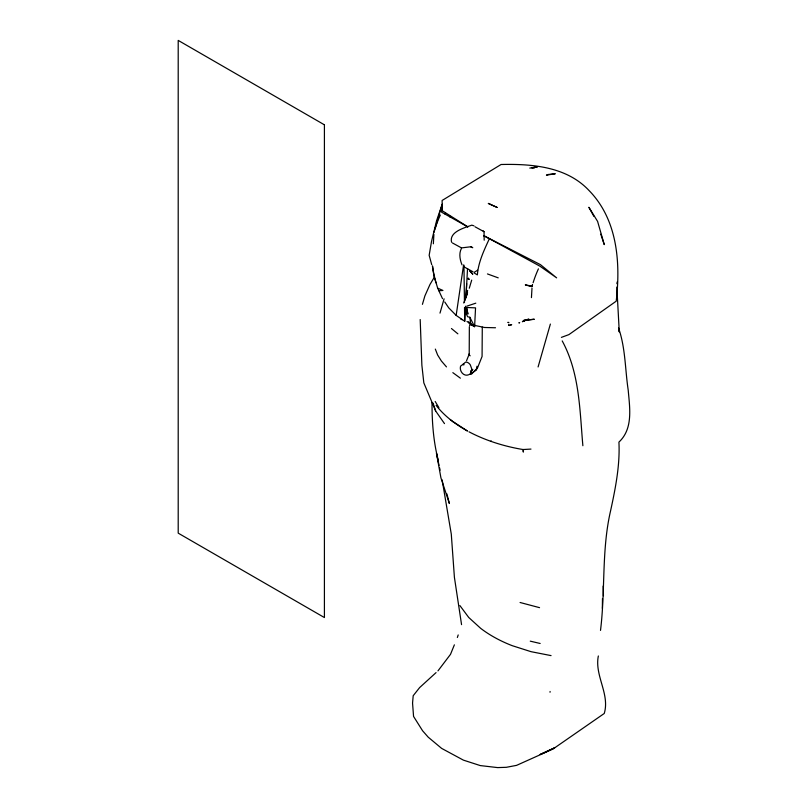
<?xml version="1.0" encoding="UTF-8"?>
<svg xmlns="http://www.w3.org/2000/svg" width="808" height="808" viewBox="0 0 808 808"><rect width="100%" height="100%" fill="white"/><g stroke="black" fill="none" stroke-linecap="round" stroke-linejoin="round"><path stroke-width="1.21" d="M602.364 608.384L602.475 598.556M600.506 630.412C605.465 590.597 601.445 550.127 610.596 510.757C615.474 488.244 620.079 465.256 618.928 442.107C633.371 428.654 629.695 407.717 628.21 390.143C625.079 369.468 625.533 347.965 618.564 328.028M466.489 312.09L466.388 314.14L467.63 316.736L469.872 317.291L474.599 326.685L470.751 324.483L469.872 317.291M444.743 301.96L448.723 307.838L456.156 315.393L464.711 321.251L465.499 306.202M465.953 297.415L467.539 268.519M467.822 226.826L442.35 210.797L442.107 200.475L501.061 164.499C531.916 163.802 566.418 166.488 588.941 190.415C617.575 219.584 620.645 262.63 616.211 301.182L568.913 334.613L561.398 337.37M466.034 295.395L466.671 283.618M433.896 234.391L433.351 243.784M468.256 279.023L468.297 278.275L469.206 279.406L468.256 279.134M531.442 297.627L531.987 288.224M488.82 238.421L539.693 266.034L556.631 277.851L540.441 264.64L483.618 235.603L489.335 238.764C484.063 250.258 478.346 262.156 477.366 274.892L474.155 272.952M508.727 325.038L508.788 324.22M431.745 264.741L429.159 255.308L431.512 241.511L436.583 220.705L442.168 204.353L441.602 212.191L467.781 226.907M598.344 655.965C594.365 675.609 610.09 693.981 604.253 713.474L552.975 749.026L516.595 765.358L506.353 767.307L497.647 767.6L480.275 765.58L463.408 760.136L441.643 748.4L428.23 737.189L422.574 730.755L413.565 716.433L412.555 703.101L413.191 695.739L419.625 687.588L436.057 672.61M550.026 692.264L550.096 691.466M525.23 320.513L527.25 319.625M456.156 315.393L463.56 265.095M616.888 283.699L617.211 281.911M463.711 302.99L466.155 297.102L467.63 290.405M462.853 364.57L465.529 362.136A6.363 4.333 67.7 0 1 470.226 364.721L471.953 369.418L470.66 372.337L472.791 369.468C469.236 371.66 471.236 371.266 472.165 373.437L471.63 373.973A6.424 2.838 48.2 0 1 469.801 373.993M466.155 297.102L467.529 292.244L464.933 300.051M439.996 313.12L444.087 298.819M538.088 366.953L550.369 324.069M442.168 204.353L434.007 232.32M422.422 304.353L424.897 295.89L429.987 284.466L434.593 276.75M469.276 288.224L471.7 280.103M457.358 637.492L458.197 634.937M466.539 360.721L469.367 353.752L469.206 354.389L469.347 326.695M454.379 644.835L450.511 654.339L437.966 670.882M461.509 248.309C458.681 253.399 459.914 259.721 462.014 264.873M445.158 214.251L445.683 213.272M449.935 216.968L450.278 216.332M469.529 325.644L471.115 323.735M472.165 373.437L477.609 367.691L482.073 356.469L482.285 327.099M468.963 431.795C485.638 440.592 504.455 446.481 523.271 449.571L523.321 452.086L523.099 449.531L530.977 449.086M525.412 320.443L526.301 319.726M510.686 325.159L511.676 324.614L510.535 324.877M526.402 319.998L526.947 319.594M463.529 363.923L460.57 366.125C459.106 370.963 463.651 377.033 468.913 374.69M509.141 325.301L509.404 325.149M474.336 272.276L477.649 270.175M470.004 374.306L476.548 369.943L476.952 366.246M549.339 750.268L540.108 754.52L554.672 747.804L549.511 750.188M525.644 320.342L522.362 321.675L523.463 321.241M466.741 306.192L475.801 303.172M463.479 364.903L464.105 364.701M490.658 441.239L491.416 441.027M527.957 319.12L528.725 318.897M529.795 168.084L537.37 166.933L531.664 167.731L534.3 168.084M523.301 320.635L533.997 319.301M527.351 319.968L534.219 319.2M438.875 290.769L442.935 290.456L437.653 288.123L434.169 276.215L432.472 265.923A95.879 79.376 -57.9 0 0 434.169 276.215L435.956 282.81M495.506 327.765L484.548 327.493L474.225 325.311M467.458 307.525L475.548 307.878L474.599 326.685L467.004 321.473M507.717 322.392L508.909 322.442M466.802 313.746L468.246 313.827L466.62 309.474L466.802 313.746L466.731 307.383L466.761 311.141M551.056 655.611L531.038 651.672L512.262 645.693A141.602 88.789 -4.2 0 1 480.649 628.331L468.731 617.474L459.904 605.576M509.495 325.402L509.01 325.503M539.552 607.656L520.069 602.495M530.26 641.158L540.158 643.481M473.953 225.796L471.751 225.169C464.61 227.806 448.874 231.744 451.581 242.238M487.446 273.932L498.223 277.851M474.963 226.745L484.043 231.724L484.184 240.198M470.751 246.581L472.761 247.682L470.155 246.854L461.489 247.904L452.409 242.935M463.984 266.832L473.064 271.811M453.005 421.625L467.489 431.038C455.631 424.422 444.521 416.14 436.118 405.374M452.834 372.65L460.378 378.164M450.349 419.655L452.834 421.625M451.45 328.533L457.873 333.835M483.022 230.775L484.043 231.724M469.468 355.096L470.155 355.823M446.471 366.893L441.37 360.974L437.633 355.015L435.32 349.086M444.491 423.614L435.663 410.999L423.826 382.871L421.877 365.267L420.19 319.534M435.179 401.455L438.906 407.656M593.87 216.332L588.88 207.272L597.597 221.402L604.263 244.612L600.778 234.189M437.653 288.123L442.521 298.687M468.297 278.275L468.731 279.265M562.206 340.905C579.71 373.114 579.71 410.171 582.871 445.723M433.048 403.081L435.663 410.999M618.585 329.593L619.271 331.926L616.847 287.082M438.31 460.429C433.381 441.552 431.967 421.887 432.017 402.435M446.905 493.93L449.369 503.505L440.926 477.851L436.461 453.248L439.047 465.358M439.572 467.781L440.087 470.206M442.148 479.891L451.288 534.108L454.409 577.346L461.56 624.645M460.863 319.059L460.873 319.15A6.454 4.222 -7 0 0 462.237 319.705M603.162 586.063L603.435 595.749M463.954 265.135L464.459 302.546M464.519 307.535L464.711 321.251M475.377 325.402A6.464 4.232 -7 0 1 473.7 325.412M472.135 325.129A6.464 4.232 -7 0 1 468.741 321.756M533.108 282.75A69.872 39.148 -61.2 0 1 538.421 268.852M435.017 228.906A69.872 39.148 -61.2 0 1 440.33 215.019M524.261 320.069L524.19 320.958L524.261 320.069M532.512 284.739L531.957 286.719L525.311 284.881L532.108 286.163L532.512 284.739M519.605 322.624L519.049 322.867L519.605 322.624M548.188 174.498L546.44 175.134L555.278 173.76L548.188 174.498M497.051 207.404L488.375 203.444L497.051 207.404M324.412 124.816L178.204 40.4L178.204 533.149L324.412 617.554L324.412 124.816M472.69 274.094L469.569 270.589L472.69 274.094"/></g></svg>
